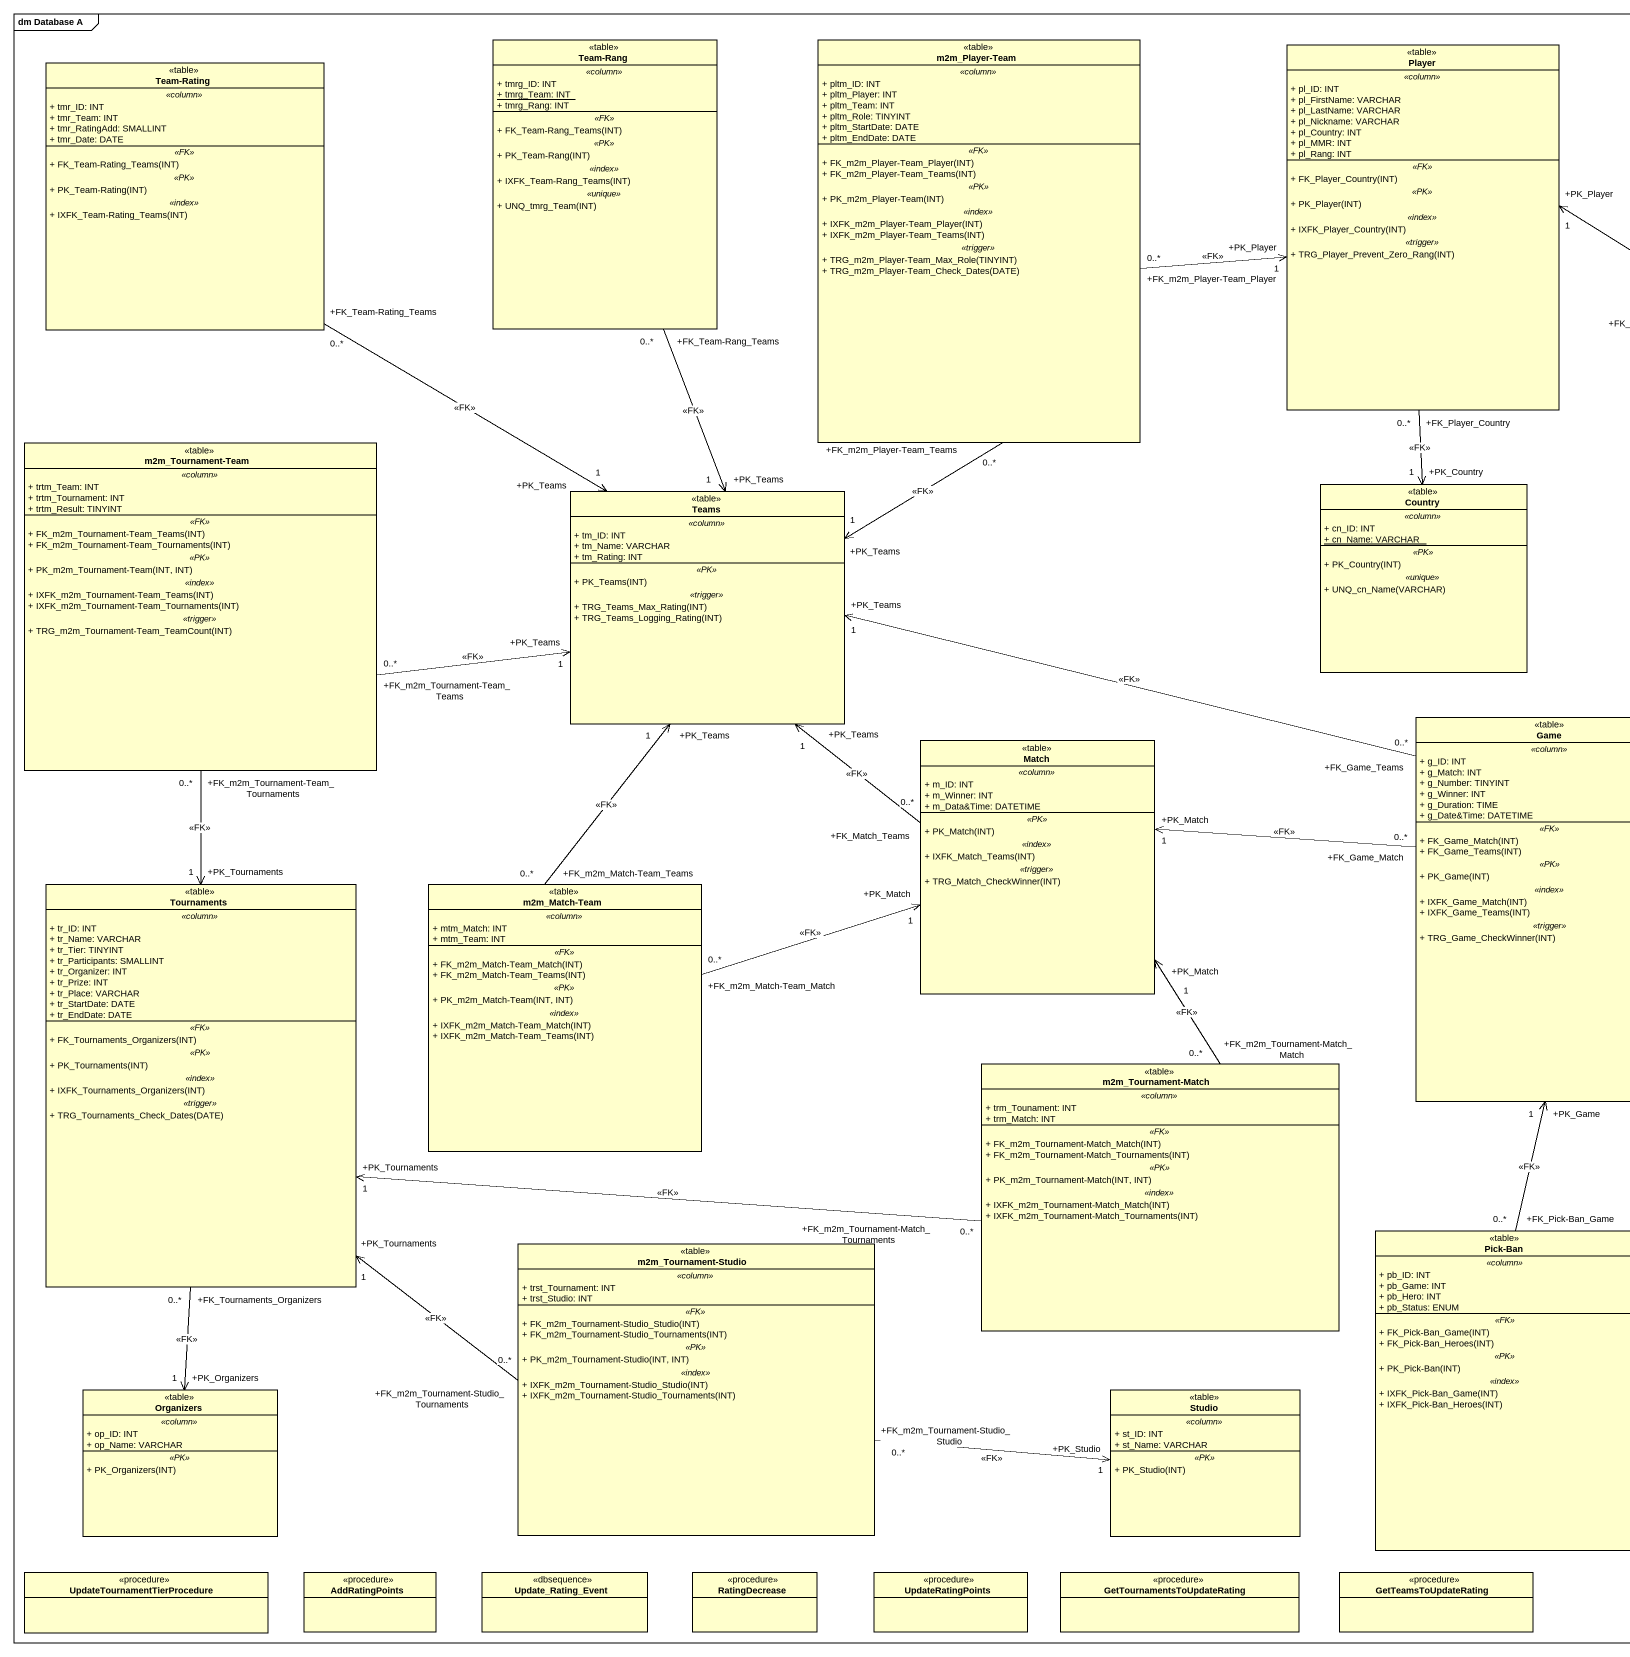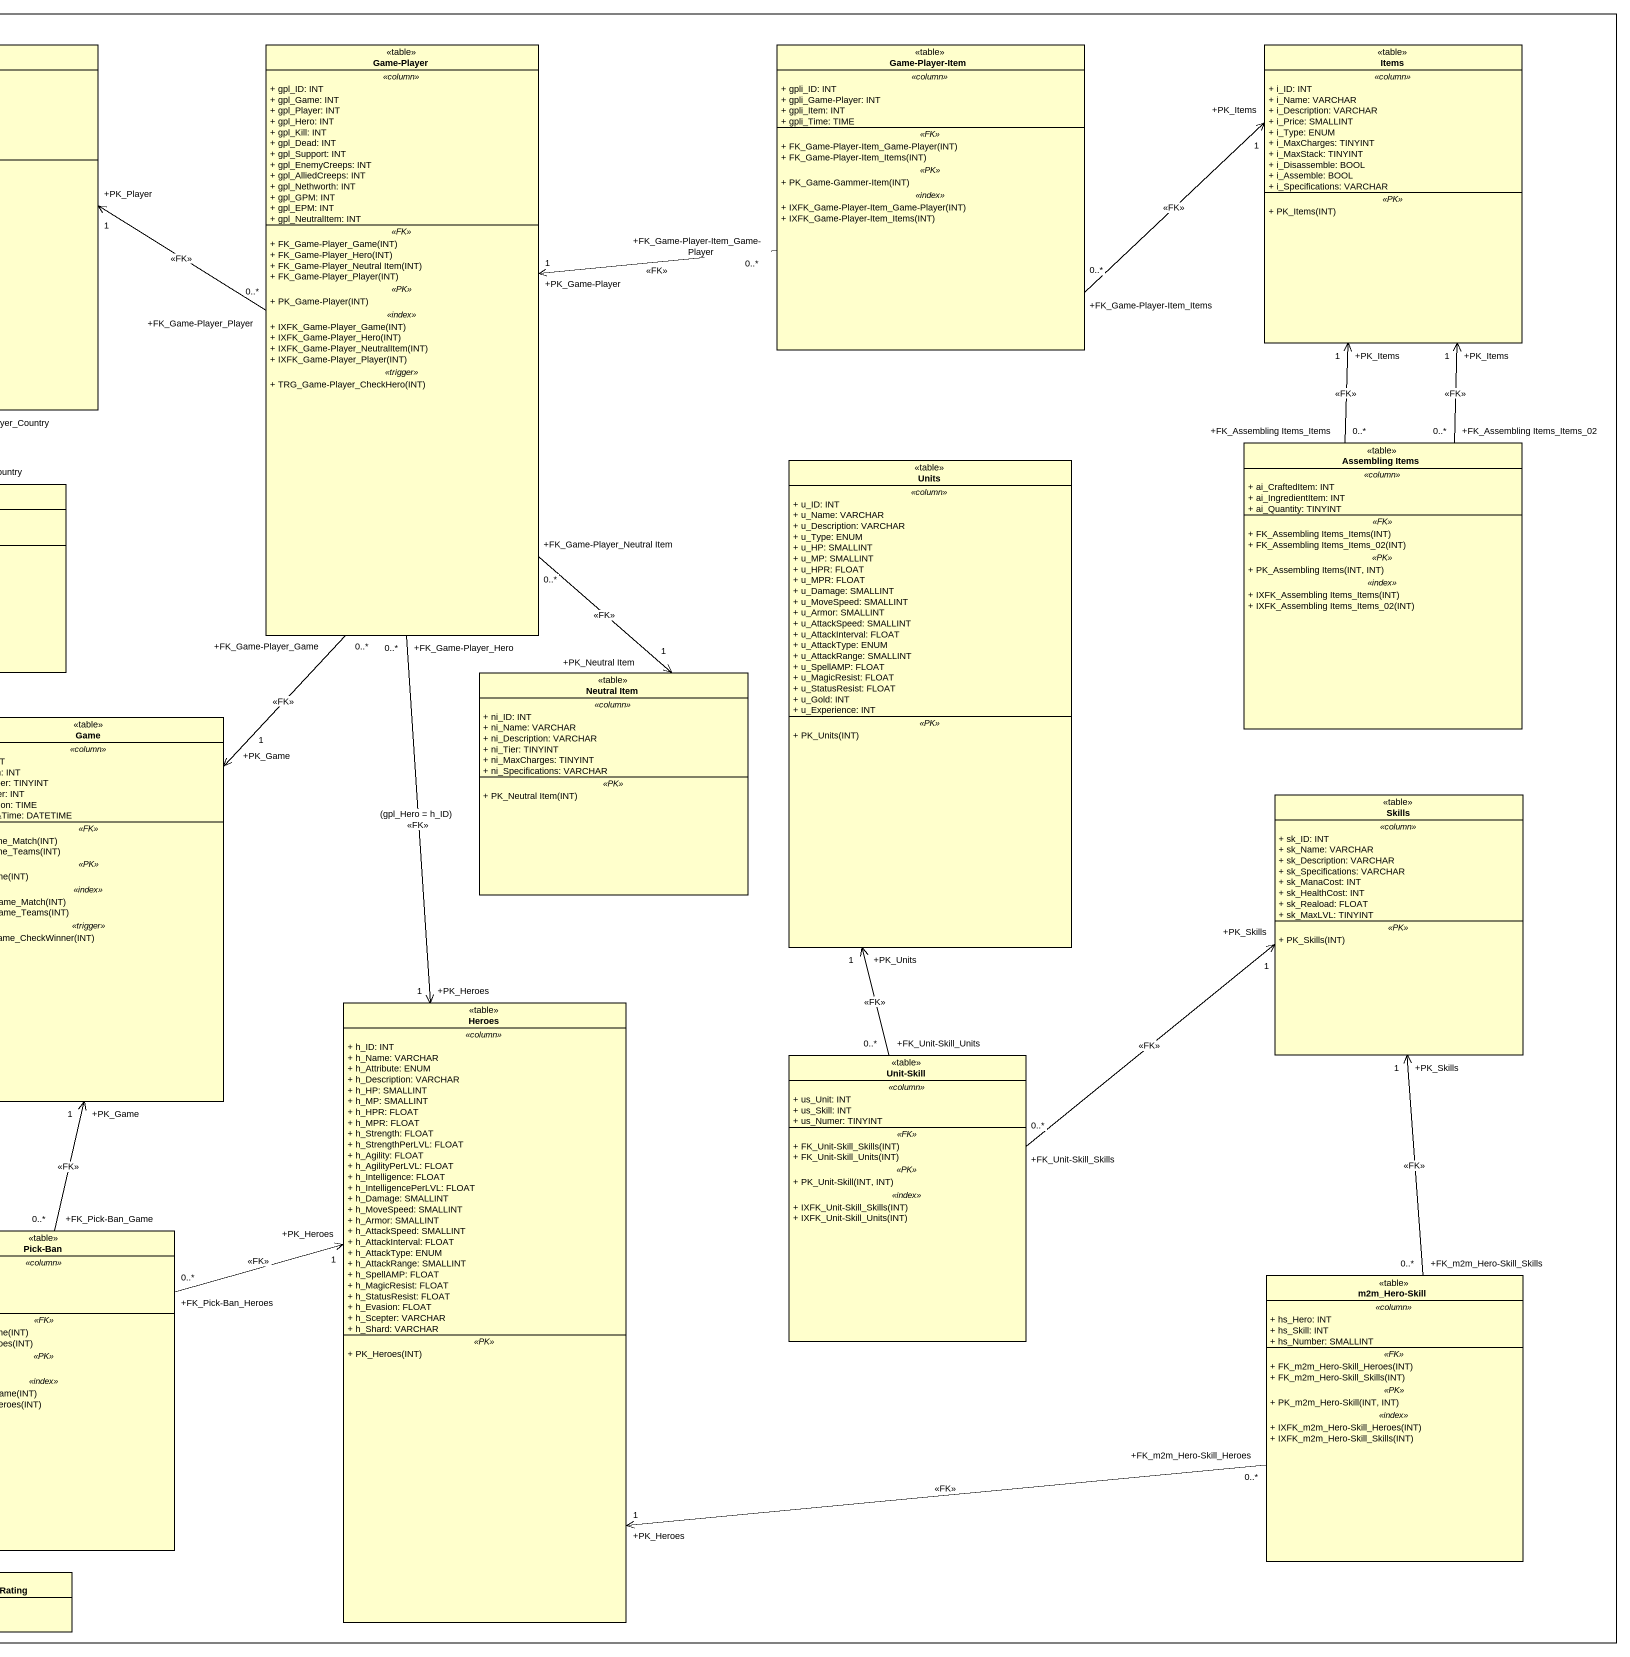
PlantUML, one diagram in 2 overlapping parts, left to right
@startuml
mainframe dm Database A
hide circle
hide empty members
skinparam classAttributeIconSize 0
class "Team-Rang" as Team_Rang <<table>> {
  .. <<column>> ..
  + tmrg_ID: INT
  {static} + tmrg_Team: INT
  + tmrg_Rang: INT
  .. <<FK>> ..
  + FK_Team-Rang_Teams(INT)
  .. <<PK>> ..
  + PK_Team-Rang(INT)
  .. <<index>> ..
  + IXFK_Team-Rang_Teams(INT)
  .. <<unique>> ..
  + UNQ_tmrg_Team(INT)
}
class "m2m_Player-Team" as m2m_Player_Team <<table>> {
  .. <<column>> ..
  + pltm_ID: INT
  + pltm_Player: INT
  + pltm_Team: INT
  + pltm_Role: TINYINT
  + pltm_StartDate: DATE
  + pltm_EndDate: DATE
  .. <<FK>> ..
  + FK_m2m_Player-Team_Player(INT)
  + FK_m2m_Player-Team_Teams(INT)
  .. <<PK>> ..
  + PK_m2m_Player-Team(INT)
  .. <<index>> ..
  + IXFK_m2m_Player-Team_Player(INT)
  + IXFK_m2m_Player-Team_Teams(INT)
  .. <<trigger>> ..
  + TRG_m2m_Player-Team_Max_Role(TINYINT)
  + TRG_m2m_Player-Team_Check_Dates(DATE)
}
class Player <<table>> {
  .. <<column>> ..
  + pl_ID: INT
  + pl_FirstName: VARCHAR
  + pl_LastName: VARCHAR
  + pl_Nickname: VARCHAR
  + pl_Country: INT
  + pl_MMR: INT
  + pl_Rang: INT
  .. <<FK>> ..
  + FK_Player_Country(INT)
  .. <<PK>> ..
  + PK_Player(INT)
  .. <<index>> ..
  + IXFK_Player_Country(INT)
  .. <<trigger>> ..
  + TRG_Player_Prevent_Zero_Rang(INT)
}
class "Game-Player" as Game_Player <<table>> {
  .. <<column>> ..
  + gpl_ID: INT
  + gpl_Game: INT
  + gpl_Player: INT
  + gpl_Hero: INT
  + gpl_Kill: INT
  + gpl_Dead: INT
  + gpl_Support: INT
  + gpl_EnemyCreeps: INT
  + gpl_AlliedCreeps: INT
  + gpl_Nethworth: INT
  + gpl_GPM: INT
  + gpl_EPM: INT
  + gpl_NeutralItem: INT
  .. <<FK>> ..
  + FK_Game-Player_Game(INT)
  + FK_Game-Player_Hero(INT)
  + FK_Game-Player_Neutral Item(INT)
  + FK_Game-Player_Player(INT)
  .. <<PK>> ..
  + PK_Game-Player(INT)
  .. <<index>> ..
  + IXFK_Game-Player_Game(INT)
  + IXFK_Game-Player_Hero(INT)
  + IXFK_Game-Player_NeutralItem(INT)
  + IXFK_Game-Player_Player(INT)
  .. <<trigger>> ..
  + TRG_Game-Player_CheckHero(INT)
}
class "Game-Player-Item" as Game_Player_Item <<table>> {
  .. <<column>> ..
  + gpli_ID: INT
  + gpli_Game-Player: INT
  + gpli_Item: INT
  + gpli_Time: TIME
  .. <<FK>> ..
  + FK_Game-Player-Item_Game-Player(INT)
  + FK_Game-Player-Item_Items(INT)
  .. <<PK>> ..
  + PK_Game-Gammer-Item(INT)
  .. <<index>> ..
  + IXFK_Game-Player-Item_Game-Player(INT)
  + IXFK_Game-Player-Item_Items(INT)
}
class Items <<table>> {
  .. <<column>> ..
  + i_ID: INT
  + i_Name: VARCHAR
  + i_Description: VARCHAR
  + i_Price: SMALLINT
  + i_Type: ENUM
  + i_MaxCharges: TINYINT
  + i_MaxStack: TINYINT
  + i_Disassemble: BOOL
  + i_Assemble: BOOL
  + i_Specifications: VARCHAR
  .. <<PK>> ..
  + PK_Items(INT)
}
class "Team-Rating" as Team_Rating <<table>> {
  .. <<column>> ..
  + tmr_ID: INT
  + tmr_Team: INT
  + tmr_RatingAdd: SMALLINT
  + tmr_Date: DATE
  .. <<FK>> ..
  + FK_Team-Rating_Teams(INT)
  .. <<PK>> ..
  + PK_Team-Rating(INT)
  .. <<index>> ..
  + IXFK_Team-Rating_Teams(INT)
}
class "m2m_Tournament-Team" as m2m_Tournament_Team <<table>> {
  .. <<column>> ..
  + trtm_Team: INT
  + trtm_Tournament: INT
  + trtm_Result: TINYINT
  .. <<FK>> ..
  + FK_m2m_Tournament-Team_Teams(INT)
  + FK_m2m_Tournament-Team_Tournaments(INT)
  .. <<PK>> ..
  + PK_m2m_Tournament-Team(INT, INT)
  .. <<index>> ..
  + IXFK_m2m_Tournament-Team_Teams(INT)
  + IXFK_m2m_Tournament-Team_Tournaments(INT)
  .. <<trigger>> ..
  + TRG_m2m_Tournament-Team_TeamCount(INT)
}
class Units <<table>> {
  .. <<column>> ..
  + u_ID: INT
  + u_Name: VARCHAR
  + u_Description: VARCHAR
  + u_Type: ENUM
  + u_HP: SMALLINT
  + u_MP: SMALLINT
  + u_HPR: FLOAT
  + u_MPR: FLOAT
  + u_Damage: SMALLINT
  + u_MoveSpeed: SMALLINT
  + u_Armor: SMALLINT
  + u_AttackSpeed: SMALLINT
  + u_AttackInterval: FLOAT
  + u_AttackType: ENUM
  + u_AttackRange: SMALLINT
  + u_SpellAMP: FLOAT
  + u_MagicResist: FLOAT
  + u_StatusResist: FLOAT
  + u_Gold: INT
  + u_Experience: INT
  .. <<PK>> ..
  + PK_Units(INT)
}
class "Assembling Items" as Assembling_Items <<table>> {
  .. <<column>> ..
  + ai_CraftedItem: INT
  + ai_IngredientItem: INT
  + ai_Quantity: TINYINT
  .. <<FK>> ..
  + FK_Assembling Items_Items(INT)
  + FK_Assembling Items_Items_02(INT)
  .. <<PK>> ..
  + PK_Assembling Items(INT, INT)
  .. <<index>> ..
  + IXFK_Assembling Items_Items(INT)
  + IXFK_Assembling Items_Items_02(INT)
}
class Teams <<table>> {
  .. <<column>> ..
  + tm_ID: INT
  + tm_Name: VARCHAR
  + tm_Rating: INT
  .. <<PK>> ..
  + PK_Teams(INT)
  .. <<trigger>> ..
  + TRG_Teams_Max_Rating(INT)
  + TRG_Teams_Logging_Rating(INT)
}
class Country <<table>> {
  .. <<column>> ..
  + cn_ID: INT
  {static} + cn_Name: VARCHAR
  .. <<PK>> ..
  + PK_Country(INT)
  .. <<unique>> ..
  + UNQ_cn_Name(VARCHAR)
}
class "Neutral Item" as Neutral_Item <<table>> {
  .. <<column>> ..
  + ni_ID: INT
  + ni_Name: VARCHAR
  + ni_Description: VARCHAR
  + ni_Tier: TINYINT
  + ni_MaxCharges: TINYINT
  + ni_Specifications: VARCHAR
  .. <<PK>> ..
  + PK_Neutral Item(INT)
}
class Match <<table>> {
  .. <<column>> ..
  + m_ID: INT
  + m_Winner: INT
  + m_Data&Time: DATETIME
  .. <<PK>> ..
  + PK_Match(INT)
  .. <<index>> ..
  + IXFK_Match_Teams(INT)
  .. <<trigger>> ..
  + TRG_Match_CheckWinner(INT)
}
class Game <<table>> {
  .. <<column>> ..
  + g_ID: INT
  + g_Match: INT
  + g_Number: TINYINT
  + g_Winner: INT
  + g_Duration: TIME
  + g_Date&Time: DATETIME
  .. <<FK>> ..
  + FK_Game_Match(INT)
  + FK_Game_Teams(INT)
  .. <<PK>> ..
  + PK_Game(INT)
  .. <<index>> ..
  + IXFK_Game_Match(INT)
  + IXFK_Game_Teams(INT)
  .. <<trigger>> ..
  + TRG_Game_CheckWinner(INT)
}
class Skills <<table>> {
  .. <<column>> ..
  + sk_ID: INT
  + sk_Name: VARCHAR
  + sk_Description: VARCHAR
  + sk_Specifications: VARCHAR
  + sk_ManaCost: INT
  + sk_HealthCost: INT
  + sk_Reaload: FLOAT
  + sk_MaxLVL: TINYINT
  .. <<PK>> ..
  + PK_Skills(INT)
}
class Tournaments <<table>> {
  .. <<column>> ..
  + tr_ID: INT
  + tr_Name: VARCHAR
  + tr_Tier: TINYINT
  + tr_Participants: SMALLINT
  + tr_Organizer: INT
  + tr_Prize: INT
  + tr_Place: VARCHAR
  + tr_StartDate: DATE
  + tr_EndDate: DATE
  .. <<FK>> ..
  + FK_Tournaments_Organizers(INT)
  .. <<PK>> ..
  + PK_Tournaments(INT)
  .. <<index>> ..
  + IXFK_Tournaments_Organizers(INT)
  .. <<trigger>> ..
  + TRG_Tournaments_Check_Dates(DATE)
}
class "m2m_Match-Team" as m2m_Match_Team <<table>> {
  .. <<column>> ..
  + mtm_Match: INT
  + mtm_Team: INT
  .. <<FK>> ..
  + FK_m2m_Match-Team_Match(INT)
  + FK_m2m_Match-Team_Teams(INT)
  .. <<PK>> ..
  + PK_m2m_Match-Team(INT, INT)
  .. <<index>> ..
  + IXFK_m2m_Match-Team_Match(INT)
  + IXFK_m2m_Match-Team_Teams(INT)
}
class Heroes <<table>> {
  .. <<column>> ..
  + h_ID: INT
  + h_Name: VARCHAR
  + h_Attribute: ENUM
  + h_Description: VARCHAR
  + h_HP: SMALLINT
  + h_MP: SMALLINT
  + h_HPR: FLOAT
  + h_MPR: FLOAT
  + h_Strength: FLOAT
  + h_StrengthPerLVL: FLOAT
  + h_Agility: FLOAT
  + h_AgilityPerLVL: FLOAT
  + h_Intelligence: FLOAT
  + h_IntelligencePerLVL: FLOAT
  + h_Damage: SMALLINT
  + h_MoveSpeed: SMALLINT
  + h_Armor: SMALLINT
  + h_AttackSpeed: SMALLINT
  + h_AttackInterval: FLOAT
  + h_AttackType: ENUM
  + h_AttackRange: SMALLINT
  + h_SpellAMP: FLOAT
  + h_MagicResist: FLOAT
  + h_StatusResist: FLOAT
  + h_Evasion: FLOAT
  + h_Scepter: VARCHAR
  + h_Shard: VARCHAR
  .. <<PK>> ..
  + PK_Heroes(INT)
}
class "m2m_Tournament-Match" as m2m_Tournament_Match <<table>> {
  .. <<column>> ..
  + trm_Tounament: INT
  + trm_Match: INT
  .. <<FK>> ..
  + FK_m2m_Tournament-Match_Match(INT)
  + FK_m2m_Tournament-Match_Tournaments(INT)
  .. <<PK>> ..
  + PK_m2m_Tournament-Match(INT, INT)
  .. <<index>> ..
  + IXFK_m2m_Tournament-Match_Match(INT)
  + IXFK_m2m_Tournament-Match_Tournaments(INT)
}
class "Unit-Skill" as Unit_Skill <<table>> {
  .. <<column>> ..
  + us_Unit: INT
  + us_Skill: INT
  + us_Numer: TINYINT
  .. <<FK>> ..
  + FK_Unit-Skill_Skills(INT)
  + FK_Unit-Skill_Units(INT)
  .. <<PK>> ..
  + PK_Unit-Skill(INT, INT)
  .. <<index>> ..
  + IXFK_Unit-Skill_Skills(INT)
  + IXFK_Unit-Skill_Units(INT)
}
class "m2m_Tournament-Studio" as m2m_Tournament_Studio <<table>> {
  .. <<column>> ..
  + trst_Tournament: INT
  + trst_Studio: INT
  .. <<FK>> ..
  + FK_m2m_Tournament-Studio_Studio(INT)
  + FK_m2m_Tournament-Studio_Tournaments(INT)
  .. <<PK>> ..
  + PK_m2m_Tournament-Studio(INT, INT)
  .. <<index>> ..
  + IXFK_m2m_Tournament-Studio_Studio(INT)
  + IXFK_m2m_Tournament-Studio_Tournaments(INT)
}
class "Pick-Ban" as Pick_Ban <<table>> {
  .. <<column>> ..
  + pb_ID: INT
  + pb_Game: INT
  + pb_Hero: INT
  + pb_Status: ENUM
  .. <<FK>> ..
  + FK_Pick-Ban_Game(INT)
  + FK_Pick-Ban_Heroes(INT)
  .. <<PK>> ..
  + PK_Pick-Ban(INT)
  .. <<index>> ..
  + IXFK_Pick-Ban_Game(INT)
  + IXFK_Pick-Ban_Heroes(INT)
}
class "m2m_Hero-Skill" as m2m_Hero_Skill <<table>> {
  .. <<column>> ..
  + hs_Hero: INT
  + hs_Skill: INT
  + hs_Number: SMALLINT
  .. <<FK>> ..
  + FK_m2m_Hero-Skill_Heroes(INT)
  + FK_m2m_Hero-Skill_Skills(INT)
  .. <<PK>> ..
  + PK_m2m_Hero-Skill(INT, INT)
  .. <<index>> ..
  + IXFK_m2m_Hero-Skill_Heroes(INT)
  + IXFK_m2m_Hero-Skill_Skills(INT)
}
class Organizers <<table>> {
  .. <<column>> ..
  + op_ID: INT
  + op_Name: VARCHAR
  .. <<PK>> ..
  + PK_Organizers(INT)
}
class Studio <<table>> {
  .. <<column>> ..
  + st_ID: INT
  + st_Name: VARCHAR
  .. <<PK>> ..
  + PK_Studio(INT)
}
class "UpdateTournamentTierProcedure" as UpdateTournamentTierProcedur <<procedure>>
class AddRatingPoints <<procedure>>
class Update_Rating_Event <<dbsequence>>
class RatingDecrease <<procedure>>
class UpdateRatingPoints <<procedure>>
class GetTournamentsToUpdateRating <<procedure>>
class GetTeamsToUpdateRating <<procedure>>
Team_Rang "+FK_Team-Rang_Teams\n0..*" --> "+PK_Teams\n1" Teams : <<FK>>
m2m_Player_Team "+FK_m2m_Player-Team_Player\n0..*" -right-> "+PK_Player\n1" Player : <<FK>>
m2m_Player_Team "+FK_m2m_Player-Team_Teams\n0..*" --> "+PK_Teams\n1" Teams : <<FK>>
Player "+FK_Player_Country\n0..*" --> "+PK_Country\n1" Country : <<FK>>
Game_Player "+FK_Game-Player_Player\n0..*" -left-> "+PK_Player\n1" Player : <<FK>>
Game_Player "+FK_Game-Player_Neutral Item\n0..*" --> "+PK_Neutral Item\n1" Neutral_Item : <<FK>>
Game_Player "+FK_Game-Player_Game\n0..*" --> "+PK_Game\n1" Game : <<FK>>
Game_Player "+FK_Game-Player_Hero\n0..*" --> "+PK_Heroes\n1" Heroes : (gpl_Hero = h_ID)\n<<FK>>
Game_Player_Item "+FK_Game-Player-Item_Game-Player\n0..*" -left-> "+PK_Game-Player\n1" Game_Player : <<FK>>
Game_Player_Item "+FK_Game-Player-Item_Items\n0..*" -right-> "+PK_Items\n1" Items : <<FK>>
Team_Rating "+FK_Team-Rating_Teams\n0..*" --> "+PK_Teams\n1" Teams : <<FK>>
m2m_Tournament_Team "+FK_m2m_Tournament-Team_Teams\n0..*" -right-> "+PK_Teams\n1" Teams : <<FK>>
m2m_Tournament_Team "+FK_m2m_Tournament-Team_Tournaments\n0..*" --> "+PK_Tournaments\n1" Tournaments : <<FK>>
Assembling_Items "+FK_Assembling Items_Items\n0..*" -up-> "+PK_Items\n1" Items : <<FK>>
Assembling_Items "+FK_Assembling Items_Items_02\n0..*" -up-> "+PK_Items\n1" Items : <<FK>>
Match "+FK_Match_Teams\n0..*" -up-> "+PK_Teams\n1" Teams : <<FK>>
Game "+FK_Game_Teams\n0..*" -left-> "+PK_Teams\n1" Teams : <<FK>>
Game "+FK_Game_Match\n0..*" -left-> "+PK_Match\n1" Match : <<FK>>
Tournaments "+FK_Tournaments_Organizers\n0..*" --> "+PK_Organizers\n1" Organizers : <<FK>>
m2m_Match_Team "+FK_m2m_Match-Team_Teams\n0..*" -up-> "+PK_Teams\n1" Teams : <<FK>>
m2m_Match_Team "+FK_m2m_Match-Team_Match\n0..*" -right-> "+PK_Match\n1" Match : <<FK>>
m2m_Tournament_Match "+FK_m2m_Tournament-Match_Match\n0..*" -up-> "+PK_Match\n1" Match : <<FK>>
m2m_Tournament_Match "+FK_m2m_Tournament-Match_Tournaments\n0..*" -left-> "+PK_Tournaments\n1" Tournaments : <<FK>>
Unit_Skill "+FK_Unit-Skill_Units\n0..*" -up-> "+PK_Units\n1" Units : <<FK>>
Unit_Skill "+FK_Unit-Skill_Skills\n0..*" -right-> "+PK_Skills\n1" Skills : <<FK>>
m2m_Tournament_Studio "+FK_m2m_Tournament-Studio_Tournaments\n0..*" -up-> "+PK_Tournaments\n1" Tournaments : <<FK>>
m2m_Tournament_Studio "+FK_m2m_Tournament-Studio_Studio\n0..*" -right-> "+PK_Studio\n1" Studio : <<FK>>
Pick_Ban "+FK_Pick-Ban_Game\n0..*" -up-> "+PK_Game\n1" Game : <<FK>>
Pick_Ban "+FK_Pick-Ban_Heroes\n0..*" -right-> "+PK_Heroes\n1" Heroes : <<FK>>
m2m_Hero_Skill "+FK_m2m_Hero-Skill_Skills\n0..*" -up-> "+PK_Skills\n1" Skills : <<FK>>
m2m_Hero_Skill "+FK_m2m_Hero-Skill_Heroes\n0..*" -left-> "+PK_Heroes\n1" Heroes : <<FK>>
@enduml
